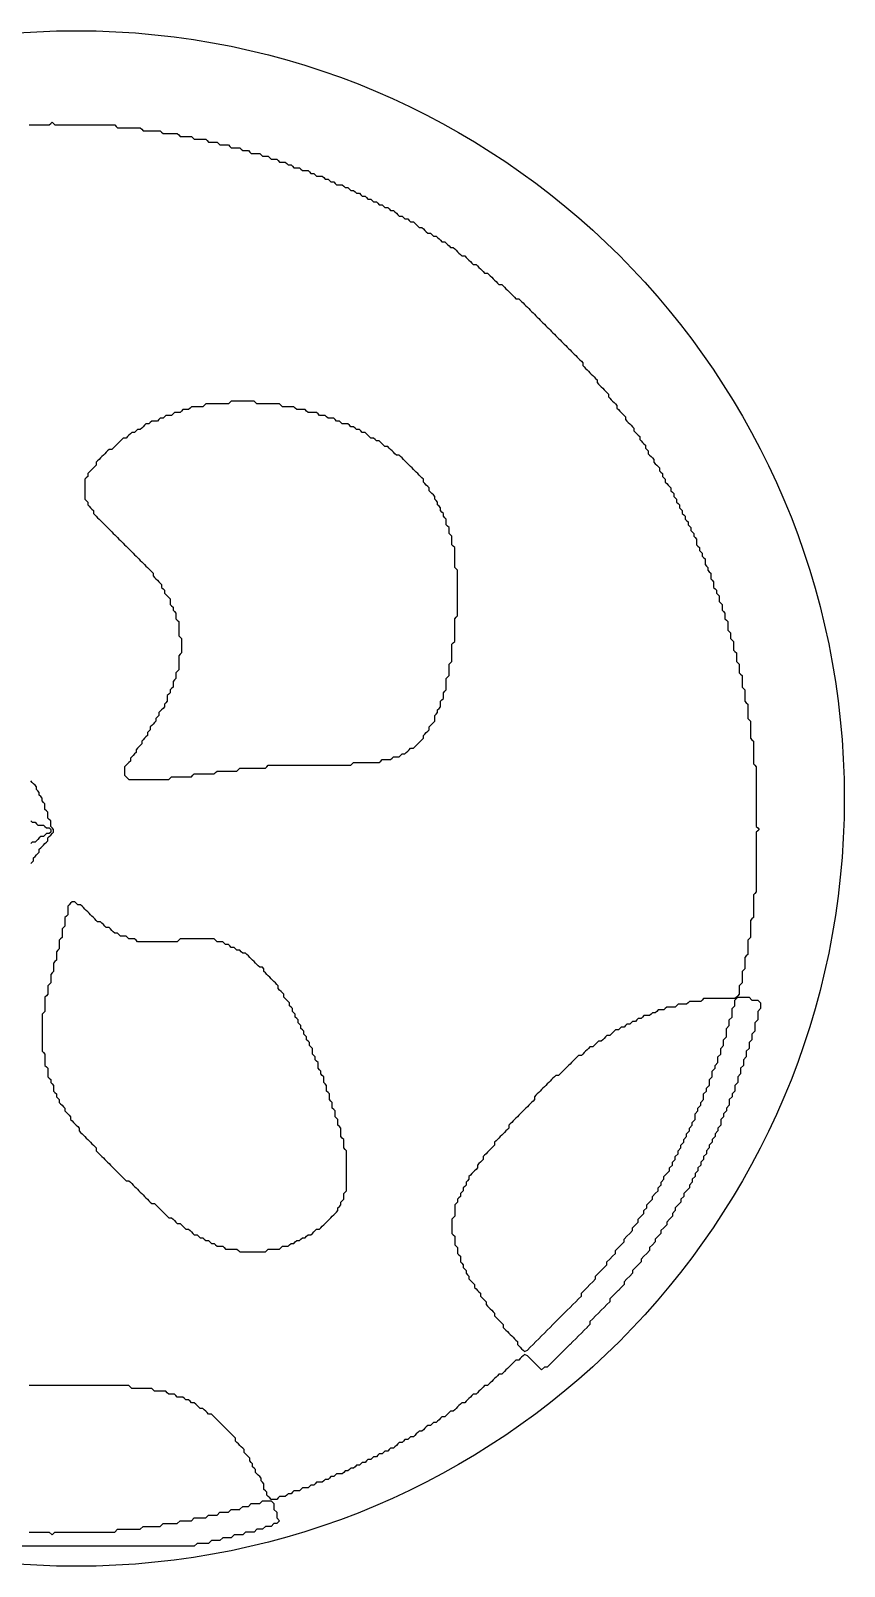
# Model space of a CAD drawing. Header units: metres. Extents: x -50 to 50, y -50 to 50.
# Drawn here: x -3 to 50, y -50 to 50 of the extents above; entities that cross this region are included whole.
import ezdxf

# ---------------------------------------------------------------- set-up
doc = ezdxf.new("R2010")
doc.units = ezdxf.units.M

msp = doc.modelspace()

# ---------------------------------------------------------------- linework, layer by layer
at = {"color": 5}
for points in [[(-3.07, 43.86), (-2.89, 43.86), (-2.7, 43.86), (-2.52, 43.86), (-2.33, 43.86), (-2.15, 43.86), (-1.96, 43.86), (-1.78, 43.86), (-1.68, 43.95), (-1.59, 44.04), (-1.5, 43.95), (-1.41, 43.86), (-1.22, 43.86), (-1.03, 43.86), (-0.85, 43.86), (-0.66, 43.86), (-0.48, 43.86), (-0.29, 43.86), (-0.11, 43.86), (0.08, 43.86), (0.26, 43.86), (0.45, 43.86), (0.63, 43.86), (0.82, 43.86), (1, 43.86), (1.19, 43.86), (1.37, 43.86), (1.56, 43.86), (1.75, 43.86), (1.93, 43.86), (2.12, 43.86), (2.3, 43.86), (2.49, 43.86), (2.58, 43.76), (2.67, 43.67), (2.86, 43.67), (3.04, 43.67), (3.23, 43.67), (3.41, 43.67), (3.6, 43.67), (3.78, 43.67), (3.97, 43.67), (4.15, 43.67), (4.25, 43.58), (4.34, 43.49), (4.52, 43.49), (4.71, 43.49), (4.9, 43.49), (5.08, 43.49), (5.27, 43.49), (5.45, 43.49), (5.54, 43.39), (5.64, 43.3), (5.82, 43.3), (6.01, 43.3), (6.19, 43.3), (6.38, 43.3), (6.56, 43.3), (6.66, 43.21), (6.75, 43.11), (6.93, 43.11), (7.12, 43.11), (7.3, 43.11), (7.49, 43.11), (7.58, 43.02), (7.67, 42.93), (7.86, 42.93), (8.05, 42.93), (8.23, 42.93), (8.42, 42.93), (8.51, 42.84), (8.6, 42.74), (8.79, 42.74), (8.97, 42.74), (9.16, 42.74), (9.25, 42.65), (9.34, 42.56), (9.53, 42.56), (9.71, 42.56), (9.9, 42.56), (9.99, 42.47), (10.08, 42.37), (10.27, 42.37), (10.45, 42.37), (10.64, 42.37), (10.73, 42.28), (10.83, 42.19), (11.01, 42.19), (11.2, 42.19), (11.29, 42.1), (11.38, 42), (11.57, 42), (11.75, 42), (11.94, 42), (12.03, 41.91), (12.12, 41.82), (12.31, 41.82), (12.49, 41.82), (12.59, 41.72), (12.68, 41.63), (12.86, 41.63), (13.05, 41.63), (13.14, 41.54), (13.23, 41.45), (13.42, 41.45), (13.6, 41.45), (13.7, 41.35), (13.79, 41.26), (13.98, 41.26), (14.07, 41.17), (14.16, 41.08), (14.35, 41.08), (14.53, 41.08), (14.62, 40.98), (14.72, 40.89), (14.9, 40.89), (15.09, 40.89), (15.18, 40.8), (15.27, 40.71), (15.46, 40.71), (15.55, 40.61), (15.64, 40.52), (15.83, 40.52), (16.01, 40.52), (16.11, 40.43), (16.2, 40.34), (16.38, 40.34), (16.48, 40.24), (16.57, 40.15), (16.75, 40.15), (16.85, 40.06), (16.94, 39.96), (17.13, 39.96), (17.31, 39.96), (17.4, 39.87), (17.5, 39.78), (17.68, 39.78), (17.77, 39.69), (17.87, 39.59), (18.05, 39.59), (18.14, 39.5), (18.24, 39.41), (18.42, 39.41), (18.52, 39.32), (18.61, 39.22), (18.79, 39.22), (18.89, 39.13), (18.98, 39.04), (19.16, 39.04), (19.26, 38.95), (19.35, 38.85), (19.53, 38.85), (19.63, 38.76), (19.72, 38.67), (19.9, 38.67), (20, 38.57), (20.09, 38.48), (20.28, 38.48), (20.37, 38.39), (20.46, 38.3), (20.65, 38.3), (20.74, 38.2), (20.83, 38.11), (20.92, 38.02), (21.02, 37.93), (21.2, 37.93), (21.29, 37.83), (21.39, 37.74), (21.57, 37.74), (21.67, 37.65), (21.76, 37.56), (21.94, 37.56), (22.04, 37.46), (22.13, 37.37), (22.22, 37.28), (22.31, 37.18), (22.5, 37.18), (22.59, 37.09), (22.68, 37), (22.78, 36.91), (22.87, 36.81), (23.06, 36.81), (23.15, 36.72), (23.24, 36.63), (23.43, 36.63), (23.52, 36.54), (23.61, 36.44), (23.7, 36.35), (23.8, 36.26), (23.98, 36.26), (24.07, 36.17), (24.17, 36.07), (24.26, 35.98), (24.35, 35.89), (24.54, 35.89), (24.63, 35.8), (24.72, 35.7), (24.82, 35.61), (24.91, 35.52), (25, 35.42), (25.09, 35.33), (25.28, 35.33), (25.37, 35.24), (25.46, 35.15), (25.56, 35.05), (25.65, 34.96), (25.74, 34.87), (25.83, 34.78), (26.02, 34.78), (26.11, 34.68), (26.21, 34.59), (26.3, 34.5), (26.39, 34.41), (26.48, 34.31), (26.58, 34.22), (26.76, 34.22), (26.85, 34.13), (26.95, 34.03), (27.04, 33.94), (27.13, 33.85), (27.22, 33.76), (27.32, 33.66), (27.41, 33.57), (27.5, 33.48), (27.69, 33.48), (27.78, 33.39), (27.87, 33.29), (27.97, 33.2), (28.06, 33.11), (28.15, 33.02), (28.24, 32.92), (28.34, 32.83), (28.43, 32.74), (28.52, 32.64), (28.61, 32.55), (28.8, 32.55), (28.89, 32.46), (28.98, 32.37), (29.08, 32.27), (29.17, 32.18), (29.26, 32.09), (29.36, 32), (29.45, 31.9), (29.54, 31.81), (29.63, 31.72), (29.73, 31.63), (29.82, 31.53), (29.91, 31.44), (30, 31.35), (30.1, 31.26), (30.19, 31.16), (30.28, 31.07), (30.37, 30.98), (30.47, 30.88), (30.56, 30.79), (30.65, 30.7), (30.75, 30.61), (30.84, 30.51), (30.93, 30.42), (31.02, 30.33), (31.12, 30.24), (31.21, 30.14), (31.3, 30.05), (31.39, 29.96), (31.49, 29.87), (31.58, 29.77), (31.67, 29.68), (31.76, 29.59), (31.86, 29.49), (31.95, 29.4), (32.04, 29.31), (32.14, 29.22), (32.23, 29.12), (32.32, 29.03), (32.41, 28.94), (32.51, 28.85), (32.6, 28.75), (32.69, 28.66), (32.78, 28.57), (32.88, 28.48), (32.97, 28.38), (32.97, 28.2), (33.06, 28.11), (33.15, 28.01), (33.25, 27.92), (33.34, 27.83), (33.43, 27.73), (33.52, 27.64), (33.62, 27.55), (33.71, 27.46), (33.8, 27.36), (33.9, 27.27), (33.9, 27.09), (33.99, 26.99), (34.08, 26.9), (34.17, 26.81), (34.27, 26.72), (34.36, 26.62), (34.45, 26.53), (34.54, 26.44), (34.64, 26.34), (34.64, 26.16), (34.73, 26.07), (34.82, 25.97), (34.91, 25.88), (35.01, 25.79), (35.1, 25.7), (35.19, 25.6), (35.19, 25.42), (35.29, 25.33), (35.38, 25.23), (35.47, 25.14), (35.56, 25.05), (35.66, 24.95), (35.75, 24.86), (35.75, 24.68), (35.84, 24.58), (35.93, 24.49), (36.03, 24.4), (36.12, 24.31), (36.21, 24.21), (36.3, 24.12), (36.3, 23.94), (36.4, 23.84), (36.49, 23.75), (36.58, 23.66), (36.68, 23.57), (36.68, 23.38), (36.77, 23.29), (36.86, 23.19), (36.95, 23.1), (37.05, 23.01), (37.05, 22.82), (37.14, 22.73), (37.23, 22.64), (37.23, 22.45), (37.32, 22.36), (37.42, 22.27), (37.51, 22.18), (37.6, 22.08), (37.6, 21.9), (37.69, 21.8), (37.79, 21.71), (37.88, 21.62), (37.97, 21.53), (37.97, 21.34), (38.06, 21.25), (38.16, 21.16), (38.16, 20.97), (38.25, 20.88), (38.34, 20.79), (38.34, 20.6), (38.44, 20.51), (38.53, 20.41), (38.62, 20.32), (38.71, 20.23), (38.71, 20.04), (38.81, 19.95), (38.9, 19.86), (38.9, 19.67), (38.99, 19.58), (39.08, 19.49), (39.08, 19.3), (39.18, 19.21), (39.27, 19.12), (39.27, 18.93), (39.36, 18.84), (39.45, 18.75), (39.45, 18.56), (39.55, 18.47), (39.64, 18.38), (39.64, 18.19), (39.73, 18.1), (39.83, 18.01), (39.83, 17.82), (39.92, 17.73), (40.01, 17.64), (40.01, 17.45), (40.1, 17.36), (40.2, 17.26), (40.2, 17.08), (40.29, 16.99), (40.38, 16.89), (40.38, 16.71), (40.38, 16.52), (40.47, 16.43), (40.57, 16.34), (40.57, 16.15), (40.66, 16.06), (40.75, 15.97), (40.75, 15.78), (40.84, 15.69), (40.94, 15.6), (40.94, 15.41), (40.94, 15.23), (41.03, 15.13), (41.12, 15.04), (41.12, 14.86), (41.21, 14.76), (41.31, 14.67), (41.31, 14.49), (41.31, 14.3), (41.4, 14.21), (41.49, 14.11), (41.49, 13.93), (41.49, 13.74), (41.59, 13.65), (41.68, 13.56), (41.68, 13.37), (41.77, 13.28), (41.86, 13.19), (41.86, 13), (41.86, 12.82), (41.96, 12.72), (42.05, 12.63), (42.05, 12.45), (42.05, 12.26), (42.14, 12.17), (42.23, 12.08), (42.23, 11.89), (42.23, 11.71), (42.33, 11.61), (42.42, 11.52), (42.42, 11.33), (42.42, 11.15), (42.42, 10.96), (42.51, 10.87), (42.6, 10.78), (42.6, 10.59), (42.6, 10.41), (42.7, 10.32), (42.79, 10.22), (42.79, 10.04), (42.79, 9.85), (42.79, 9.67), (42.88, 9.57), (42.98, 9.48), (42.98, 9.3), (42.98, 9.11), (42.98, 8.93), (43.07, 8.83), (43.16, 8.74), (43.16, 8.56), (43.16, 8.37), (43.16, 8.18), (43.25, 8.09), (43.35, 8), (43.35, 7.81), (43.35, 7.63), (43.35, 7.44), (43.35, 7.26), (43.44, 7.17), (43.53, 7.07), (43.53, 6.89), (43.53, 6.7), (43.53, 6.52), (43.53, 6.33), (43.62, 6.24), (43.72, 6.15), (43.72, 5.96), (43.72, 5.78), (43.72, 5.59), (43.72, 5.41), (43.72, 5.22), (43.81, 5.13), (43.9, 5.03), (43.9, 4.85), (43.9, 4.66), (43.9, 4.48), (43.9, 4.29), (43.9, 4.11), (43.9, 3.92), (43.99, 3.83), (44.09, 3.74), (44.09, 3.55), (44.09, 3.37), (44.09, 3.18), (44.09, 3), (44.09, 2.81), (44.09, 2.63), (44.09, 2.44), (44.09, 2.26), (44.18, 2.16), (44.27, 2.07), (44.27, 1.88), (44.27, 1.7), (44.27, 1.51), (44.27, 1.33), (44.27, 1.14), (44.27, 0.96), (44.27, 0.77), (44.27, 0.59), (44.27, 0.4), (44.27, 0.22), (44.27, 0.03), (44.27, -0.15), (44.27, -0.34), (44.27, -0.52), (44.27, -0.71), (44.27, -0.9), (44.27, -1.08), (44.27, -1.27), (44.27, -1.45), (44.27, -1.64), (44.27, -1.82), (44.37, -1.91), (44.46, -2.01), (44.37, -2.1), (44.27, -2.19), (44.27, -2.38), (44.27, -2.56), (44.27, -2.75), (44.27, -2.93), (44.27, -3.12), (44.27, -3.3), (44.27, -3.49), (44.27, -3.67), (44.27, -3.86), (44.27, -4.05), (44.27, -4.23), (44.27, -4.42), (44.27, -4.6), (44.27, -4.79), (44.27, -4.97), (44.27, -5.16), (44.27, -5.34), (44.27, -5.53), (44.27, -5.71), (44.27, -5.9), (44.27, -6.08), (44.18, -6.18), (44.09, -6.27), (44.09, -6.45), (44.09, -6.64), (44.09, -6.82), (44.09, -7.01), (44.09, -7.2), (44.09, -7.38), (44.09, -7.57), (44.09, -7.75), (43.99, -7.84), (43.9, -7.94), (43.9, -8.12), (43.9, -8.31), (43.9, -8.49), (43.9, -8.68), (43.9, -8.86), (43.9, -9.05), (43.81, -9.14), (43.72, -9.23), (43.72, -9.42), (43.72, -9.6), (43.72, -9.79), (43.72, -9.98), (43.72, -10.16), (43.62, -10.25), (43.53, -10.35), (43.53, -10.53), (43.53, -10.72), (43.53, -10.9), (43.53, -11.09), (43.44, -11.18), (43.35, -11.27), (43.35, -11.46), (43.35, -11.64), (43.35, -11.83), (43.35, -12.01), (43.25, -12.11), (43.16, -12.2), (43.16, -12.38), (43.16, -12.57), (43.16, -12.75), (43.07, -12.85), (42.98, -12.94), (42.88, -13.03), (42.7, -13.03), (42.51, -13.03), (42.33, -13.03), (42.14, -13.03), (41.96, -13.03), (41.77, -13.03), (41.59, -13.03), (41.4, -13.03), (41.21, -13.03), (41.03, -13.03), (40.84, -13.03), (40.75, -13.13), (40.66, -13.22), (40.47, -13.22), (40.29, -13.22), (40.1, -13.22), (39.92, -13.22), (39.83, -13.31), (39.73, -13.4), (39.55, -13.4), (39.36, -13.4), (39.18, -13.4), (39.08, -13.5), (38.99, -13.59), (38.81, -13.59), (38.62, -13.59), (38.44, -13.59), (38.34, -13.68), (38.25, -13.77), (38.06, -13.77), (37.88, -13.77), (37.79, -13.87), (37.69, -13.96), (37.51, -13.96), (37.42, -14.05), (37.32, -14.14), (37.14, -14.14), (36.95, -14.14), (36.86, -14.24), (36.77, -14.33), (36.58, -14.33), (36.49, -14.42), (36.4, -14.52), (36.21, -14.52), (36.12, -14.61), (36.03, -14.7), (35.84, -14.7), (35.75, -14.79), (35.66, -14.89), (35.47, -14.89), (35.38, -14.98), (35.29, -15.07), (35.1, -15.07), (35.01, -15.16), (34.91, -15.26), (34.82, -15.35), (34.73, -15.44), (34.54, -15.44), (34.45, -15.53), (34.36, -15.63), (34.27, -15.72), (34.17, -15.81), (33.99, -15.81), (33.9, -15.9), (33.8, -16), (33.71, -16.09), (33.62, -16.18), (33.43, -16.18), (33.34, -16.28), (33.25, -16.37), (33.15, -16.46), (33.06, -16.55), (32.97, -16.65), (32.88, -16.74), (32.69, -16.74), (32.6, -16.83), (32.51, -16.92), (32.41, -17.02), (32.32, -17.11), (32.23, -17.2), (32.14, -17.29), (32.04, -17.39), (31.95, -17.48), (31.86, -17.57), (31.76, -17.67), (31.67, -17.76), (31.58, -17.85), (31.49, -17.94), (31.39, -18.04), (31.21, -18.04), (31.12, -18.13), (31.02, -18.22), (30.93, -18.31), (30.84, -18.41), (30.75, -18.5), (30.65, -18.59), (30.56, -18.68), (30.47, -18.78), (30.37, -18.87), (30.28, -18.96), (30.19, -19.05), (30.1, -19.15), (30, -19.24), (29.91, -19.33), (29.82, -19.43), (29.82, -19.61), (29.73, -19.7), (29.63, -19.8), (29.54, -19.89), (29.45, -19.98), (29.36, -20.07), (29.26, -20.17), (29.17, -20.26), (29.08, -20.35), (28.98, -20.44), (28.89, -20.54), (28.8, -20.63), (28.71, -20.72), (28.61, -20.82), (28.52, -20.91), (28.43, -21), (28.34, -21.09), (28.24, -21.19), (28.15, -21.28), (28.15, -21.46), (28.06, -21.56), (27.97, -21.65), (27.87, -21.74), (27.78, -21.83), (27.69, -21.93), (27.6, -22.02), (27.5, -22.11), (27.41, -22.21), (27.32, -22.3), (27.22, -22.39), (27.22, -22.58), (27.13, -22.67), (27.04, -22.76), (26.95, -22.85), (26.85, -22.95), (26.76, -23.04), (26.67, -23.13), (26.58, -23.22), (26.48, -23.32), (26.48, -23.5), (26.39, -23.59), (26.3, -23.69), (26.21, -23.78), (26.11, -23.87), (26.11, -24.06), (26.02, -24.15), (25.93, -24.24), (25.83, -24.34), (25.74, -24.43), (25.65, -24.52), (25.56, -24.61), (25.56, -24.8), (25.46, -24.89), (25.37, -24.98), (25.37, -25.17), (25.28, -25.26), (25.19, -25.36), (25.19, -25.54), (25.09, -25.63), (25, -25.73), (25, -25.91), (24.91, -26), (24.82, -26.1), (24.82, -26.28), (24.72, -26.37), (24.63, -26.47), (24.63, -26.65), (24.63, -26.84), (24.63, -27.02), (24.63, -27.21), (24.54, -27.3), (24.44, -27.39), (24.44, -27.58), (24.44, -27.76), (24.44, -27.95), (24.44, -28.13), (24.44, -28.32), (24.54, -28.41), (24.63, -28.51), (24.63, -28.69), (24.63, -28.88), (24.63, -29.06), (24.72, -29.15), (24.82, -29.25), (24.82, -29.43), (24.82, -29.62), (24.91, -29.71), (25, -29.8), (25, -29.99), (25, -30.17), (25.09, -30.27), (25.19, -30.36), (25.19, -30.54), (25.28, -30.64), (25.37, -30.73), (25.37, -30.91), (25.46, -31.01), (25.56, -31.1), (25.56, -31.29), (25.65, -31.38), (25.74, -31.47), (25.83, -31.56), (25.93, -31.66), (25.93, -31.84), (26.02, -31.93), (26.11, -32.03), (26.21, -32.12), (26.3, -32.21), (26.3, -32.4), (26.39, -32.49), (26.48, -32.58), (26.58, -32.67), (26.67, -32.77), (26.67, -32.95), (26.76, -33.05), (26.85, -33.14), (26.95, -33.23), (27.04, -33.32), (27.13, -33.42), (27.22, -33.51), (27.22, -33.69), (27.32, -33.79), (27.41, -33.88), (27.5, -33.97), (27.6, -34.06), (27.69, -34.16), (27.78, -34.25), (27.78, -34.44), (27.87, -34.53), (27.97, -34.62), (28.06, -34.71), (28.15, -34.81), (28.24, -34.9), (28.34, -34.99), (28.43, -35.08), (28.52, -35.18), (28.61, -35.27), (28.71, -35.36), (28.71, -35.55), (28.8, -35.64), (28.89, -35.73), (28.98, -35.83), (29.08, -35.92), (29.17, -36.01), (29.36, -35.92), (29.36, -35.92), (29.54, -35.73), (29.54, -35.73), (29.73, -35.55), (29.73, -35.55), (29.91, -35.36), (29.91, -35.36), (30.1, -35.18), (30.1, -35.18), (30.28, -34.99), (30.28, -34.99), (30.47, -34.81), (30.47, -34.81), (30.65, -34.62), (30.65, -34.62), (30.84, -34.44), (30.84, -34.44), (31.02, -34.25), (31.02, -34.25), (31.21, -34.06), (31.21, -34.06), (31.39, -33.88), (31.39, -33.88), (31.58, -33.69), (31.58, -33.69), (31.76, -33.51), (31.76, -33.51), (31.95, -33.32), (31.95, -33.32), (32.14, -33.14), (32.14, -33.14), (32.32, -32.95), (32.32, -32.95), (32.51, -32.77), (32.51, -32.77), (32.69, -32.58), (32.69, -32.58), (32.88, -32.4), (32.88, -32.4), (32.88, -32.21), (33.06, -32.03), (33.06, -32.03), (33.25, -31.84), (33.25, -31.84), (33.43, -31.66), (33.43, -31.66), (33.62, -31.47), (33.62, -31.47), (33.8, -31.29), (33.8, -31.29), (33.8, -31.1), (33.99, -30.91), (33.99, -30.91), (34.17, -30.73), (34.17, -30.73), (34.36, -30.54), (34.36, -30.54), (34.54, -30.36), (34.54, -30.36), (34.54, -30.17), (34.73, -29.99), (34.73, -29.99), (34.91, -29.8), (34.91, -29.8), (35.1, -29.62), (35.1, -29.62), (35.1, -29.43), (35.29, -29.25), (35.29, -29.25), (35.47, -29.06), (35.47, -29.06), (35.66, -28.88), (35.66, -28.88), (35.66, -28.69), (35.84, -28.51), (35.84, -28.51), (36.03, -28.32), (36.03, -28.32), (36.21, -28.14), (36.21, -28.13), (36.21, -27.95), (36.4, -27.76), (36.4, -27.76), (36.58, -27.58), (36.58, -27.58), (36.58, -27.39), (36.77, -27.21), (36.77, -27.21), (36.95, -27.02), (36.95, -27.02), (36.95, -26.84), (37.14, -26.65), (37.14, -26.65), (37.14, -26.47), (37.32, -26.28), (37.32, -26.28), (37.51, -26.1), (37.51, -26.1), (37.51, -25.91), (37.69, -25.73), (37.69, -25.73), (37.88, -25.54), (37.88, -25.54), (37.88, -25.36), (38.06, -25.17), (38.07, -25.17), (38.07, -24.98), (38.25, -24.8), (38.25, -24.8), (38.25, -24.61), (38.44, -24.43), (38.44, -24.43), (38.62, -24.24), (38.62, -24.24), (38.62, -24.06), (38.81, -23.87), (38.81, -23.87), (38.81, -23.69), (38.99, -23.5), (38.99, -23.5), (38.99, -23.32), (39.18, -23.13), (39.18, -23.13), (39.18, -22.95), (39.36, -22.76), (39.36, -22.76), (39.36, -22.58), (39.55, -22.39), (39.55, -22.39), (39.55, -22.21), (39.73, -22.02), (39.73, -22.02), (39.73, -21.83), (39.92, -21.65), (39.92, -21.65), (39.92, -21.46), (40.1, -21.28), (40.1, -21.28), (40.1, -21.09), (40.29, -20.91), (40.29, -20.91), (40.29, -20.72), (40.29, -20.54), (40.47, -20.35), (40.47, -20.35), (40.47, -20.17), (40.66, -19.98), (40.66, -19.98), (40.66, -19.8), (40.84, -19.61), (40.84, -19.61), (40.84, -19.43), (40.84, -19.24), (41.03, -19.06), (41.03, -19.05), (41.03, -18.87), (41.21, -18.68), (41.22, -18.68), (41.22, -18.5), (41.22, -18.31), (41.4, -18.13), (41.4, -18.13), (41.4, -17.94), (41.4, -17.76), (41.59, -17.57), (41.59, -17.57), (41.59, -17.39), (41.77, -17.2), (41.77, -17.2), (41.77, -17.02), (41.77, -16.83), (41.96, -16.65), (41.96, -16.65), (41.96, -16.46), (41.96, -16.28), (42.14, -16.09), (42.14, -16.09), (42.14, -15.9), (42.14, -15.72), (42.33, -15.53), (42.33, -15.53), (42.33, -15.35), (42.33, -15.16), (42.33, -14.98), (42.51, -14.79), (42.51, -14.79), (42.51, -14.61), (42.51, -14.42), (42.7, -14.24), (42.7, -14.24), (42.7, -14.05), (42.7, -13.87), (42.7, -13.68), (42.88, -13.5), (42.88, -13.5), (42.88, -13.31), (42.88, -13.13), (43.07, -12.94), (43.25, -12.94), (43.44, -12.94), (43.62, -12.94), (43.81, -12.94), (43.99, -13.13), (43.99, -13.13), (44.18, -13.13), (44.37, -13.13), (44.55, -13.31), (44.55, -13.5), (44.55, -13.68), (44.37, -13.87), (44.36, -13.87), (44.36, -14.05), (44.36, -14.24), (44.36, -14.42), (44.18, -14.61), (44.18, -14.61), (44.18, -14.79), (44.18, -14.98), (44.18, -15.16), (43.99, -15.35), (43.99, -15.35), (43.99, -15.53), (43.99, -15.72), (43.81, -15.9), (43.81, -15.9), (43.81, -16.09), (43.81, -16.28), (43.62, -16.46), (43.62, -16.46), (43.62, -16.65), (43.62, -16.83), (43.44, -17.02), (43.44, -17.02), (43.44, -17.2), (43.44, -17.39), (43.25, -17.57), (43.25, -17.57), (43.25, -17.76), (43.25, -17.94), (43.07, -18.13), (43.07, -18.13), (43.07, -18.31), (43.07, -18.5), (42.88, -18.68), (42.88, -18.68), (42.88, -18.87), (42.88, -19.05), (42.7, -19.24), (42.7, -19.24), (42.7, -19.43), (42.51, -19.61), (42.51, -19.61), (42.51, -19.8), (42.51, -19.98), (42.33, -20.17), (42.33, -20.17), (42.33, -20.35), (42.14, -20.54), (42.14, -20.54), (42.14, -20.72), (41.96, -20.91), (41.96, -20.91), (41.96, -21.09), (41.96, -21.28), (41.77, -21.46), (41.77, -21.46), (41.77, -21.65), (41.59, -21.83), (41.59, -21.83), (41.59, -22.02), (41.4, -22.2), (41.4, -22.21), (41.4, -22.39), (41.21, -22.58), (41.21, -22.58), (41.21, -22.76), (41.03, -22.95), (41.03, -22.95), (41.03, -23.13), (40.84, -23.32), (40.84, -23.32), (40.84, -23.5), (40.66, -23.69), (40.66, -23.69), (40.66, -23.87), (40.47, -24.06), (40.47, -24.06), (40.47, -24.24), (40.29, -24.43), (40.29, -24.43), (40.29, -24.61), (40.1, -24.8), (40.1, -24.8), (40.1, -24.98), (39.92, -25.17), (39.92, -25.17), (39.92, -25.36), (39.73, -25.54), (39.73, -25.54), (39.55, -25.73), (39.55, -25.73), (39.55, -25.91), (39.36, -26.1), (39.36, -26.1), (39.36, -26.28), (39.18, -26.47), (39.18, -26.47), (38.99, -26.65), (38.99, -26.65), (38.99, -26.84), (38.81, -27.02), (38.81, -27.02), (38.81, -27.21), (38.62, -27.39), (38.62, -27.39), (38.44, -27.58), (38.44, -27.58), (38.44, -27.76), (38.25, -27.95), (38.25, -27.95), (38.06, -28.13), (38.06, -28.13), (38.06, -28.32), (37.88, -28.51), (37.88, -28.51), (37.69, -28.69), (37.69, -28.69), (37.69, -28.88), (37.51, -29.06), (37.51, -29.06), (37.32, -29.25), (37.32, -29.25), (37.32, -29.43), (37.14, -29.62), (37.14, -29.62), (36.95, -29.8), (36.95, -29.8), (36.77, -29.99), (36.77, -29.99), (36.77, -30.17), (36.58, -30.36), (36.58, -30.36), (36.4, -30.54), (36.4, -30.54), (36.21, -30.73), (36.21, -30.73), (36.21, -30.91), (36.03, -31.1), (36.03, -31.1), (35.84, -31.28), (35.84, -31.29), (35.66, -31.47), (35.66, -31.47), (35.66, -31.66), (35.47, -31.84), (35.47, -31.84), (35.29, -32.03), (35.28, -32.03), (35.1, -32.21), (35.1, -32.21), (34.91, -32.4), (34.91, -32.4), (34.73, -32.58), (34.73, -32.58), (34.73, -32.77), (34.54, -32.95), (34.54, -32.95), (34.36, -33.14), (34.36, -33.14), (34.17, -33.32), (34.17, -33.32), (33.99, -33.51), (33.99, -33.51), (33.8, -33.69), (33.8, -33.69), (33.62, -33.88), (33.62, -33.88), (33.43, -34.06), (33.43, -34.06), (33.43, -34.25), (33.25, -34.43), (33.25, -34.44), (33.06, -34.62), (33.06, -34.62), (32.88, -34.81), (32.88, -34.81), (32.69, -34.99), (32.69, -34.99), (32.51, -35.18), (32.51, -35.18), (32.32, -35.36), (32.32, -35.36), (32.14, -35.55), (32.13, -35.55), (31.95, -35.73), (31.95, -35.73), (31.76, -35.92), (31.76, -35.92), (31.58, -36.1), (31.58, -36.1), (31.39, -36.29), (31.39, -36.29), (31.21, -36.47), (31.21, -36.47), (31.02, -36.66), (31.02, -36.66), (30.84, -36.84), (30.84, -36.84), (30.65, -37.03), (30.47, -37.03), (30.47, -37.03), (30.28, -37.21), (30.1, -37.03), (30.1, -37.03), (29.91, -36.84), (29.91, -36.84), (29.73, -36.66), (29.73, -36.66), (29.54, -36.47), (29.54, -36.47), (29.36, -36.29), (29.36, -36.29), (29.17, -36.2), (29.08, -36.29), (28.98, -36.38), (28.89, -36.47), (28.8, -36.57), (28.61, -36.57), (28.52, -36.66), (28.43, -36.75), (28.34, -36.84), (28.24, -36.94), (28.15, -37.03), (28.06, -37.12), (27.97, -37.21), (27.87, -37.31), (27.78, -37.4), (27.69, -37.49), (27.5, -37.49), (27.41, -37.59), (27.32, -37.68), (27.22, -37.77), (27.13, -37.86), (27.04, -37.96), (26.95, -38.05), (26.85, -38.14), (26.76, -38.23), (26.58, -38.23), (26.48, -38.33), (26.39, -38.42), (26.3, -38.51), (26.21, -38.6), (26.11, -38.7), (26.02, -38.79), (25.83, -38.79), (25.74, -38.88), (25.65, -38.98), (25.56, -39.07), (25.46, -39.16), (25.37, -39.25), (25.28, -39.35), (25.09, -39.35), (25, -39.44), (24.91, -39.53), (24.82, -39.62), (24.72, -39.72), (24.63, -39.81), (24.54, -39.9), (24.35, -39.9), (24.26, -39.99), (24.17, -40.09), (24.07, -40.18), (23.98, -40.27), (23.8, -40.27), (23.7, -40.36), (23.61, -40.46), (23.52, -40.55), (23.43, -40.64), (23.24, -40.64), (23.15, -40.74), (23.06, -40.83), (22.87, -40.83), (22.78, -40.92), (22.68, -41.01), (22.59, -41.11), (22.5, -41.2), (22.31, -41.2), (22.22, -41.29), (22.13, -41.38), (22.04, -41.48), (21.94, -41.57), (21.76, -41.57), (21.67, -41.66), (21.57, -41.75), (21.39, -41.75), (21.29, -41.85), (21.2, -41.94), (21.02, -41.94), (20.92, -42.03), (20.83, -42.13), (20.74, -42.22), (20.65, -42.31), (20.46, -42.31), (20.37, -42.4), (20.28, -42.5), (20.09, -42.5), (20, -42.59), (19.9, -42.68), (19.72, -42.68), (19.63, -42.77), (19.53, -42.87), (19.35, -42.87), (19.26, -42.96), (19.16, -43.05), (18.98, -43.05), (18.89, -43.14), (18.79, -43.24), (18.61, -43.24), (18.52, -43.33), (18.42, -43.42), (18.24, -43.42), (18.14, -43.52), (18.05, -43.61), (17.87, -43.61), (17.77, -43.7), (17.68, -43.79), (17.5, -43.79), (17.4, -43.89), (17.31, -43.98), (17.13, -43.98), (16.94, -43.98), (16.85, -44.07), (16.75, -44.16), (16.57, -44.16), (16.48, -44.26), (16.38, -44.35), (16.2, -44.35), (16.11, -44.44), (16.01, -44.53), (15.83, -44.53), (15.64, -44.53), (15.55, -44.63), (15.46, -44.72), (15.27, -44.72), (15.18, -44.81), (15.09, -44.9), (14.9, -44.9), (14.72, -44.9), (14.62, -45), (14.53, -45.09), (14.35, -45.09), (14.16, -45.09), (14.07, -45.18), (13.98, -45.28), (13.79, -45.28), (13.7, -45.37), (13.6, -45.46), (13.42, -45.46), (13.23, -45.46), (13.14, -45.55), (13.05, -45.65), (12.86, -45.65), (12.68, -45.65), (12.59, -45.55), (12.49, -45.46), (12.4, -45.37), (12.4, -45.18), (12.31, -45.09), (12.21, -45), (12.21, -44.81), (12.21, -44.63), (12.12, -44.53), (12.03, -44.44), (12.03, -44.26), (11.94, -44.16), (11.84, -44.07), (11.75, -43.98), (11.66, -43.89), (11.66, -43.7), (11.57, -43.61), (11.47, -43.52), (11.47, -43.33), (11.38, -43.24), (11.29, -43.14), (11.29, -42.96), (11.2, -42.87), (11.1, -42.77), (11.01, -42.68), (10.92, -42.59), (10.92, -42.4), (10.83, -42.31), (10.73, -42.22), (10.64, -42.13), (10.55, -42.03), (10.45, -41.94), (10.36, -41.85), (10.36, -41.66), (10.27, -41.57), (10.18, -41.48), (10.08, -41.38), (9.99, -41.29), (9.9, -41.2), (9.81, -41.11), (9.71, -41.01), (9.62, -40.92), (9.53, -40.83), (9.44, -40.74), (9.34, -40.64), (9.25, -40.55), (9.16, -40.46), (9.06, -40.36), (8.97, -40.27), (8.88, -40.18), (8.79, -40.09), (8.6, -40.09), (8.51, -39.99), (8.42, -39.9), (8.32, -39.81), (8.23, -39.72), (8.05, -39.72), (7.95, -39.62), (7.86, -39.53), (7.77, -39.44), (7.67, -39.35), (7.49, -39.35), (7.4, -39.25), (7.3, -39.16), (7.12, -39.16), (7.03, -39.07), (6.93, -38.98), (6.75, -38.98), (6.56, -38.98), (6.47, -38.88), (6.38, -38.79), (6.19, -38.79), (6.01, -38.79), (5.91, -38.7), (5.82, -38.6), (5.64, -38.6), (5.45, -38.6), (5.27, -38.6), (5.08, -38.6), (4.99, -38.51), (4.9, -38.42), (4.71, -38.42), (4.52, -38.42), (4.34, -38.42), (4.15, -38.42), (3.97, -38.42), (3.78, -38.42), (3.6, -38.42), (3.51, -38.33), (3.41, -38.23), (3.23, -38.23), (3.04, -38.23), (2.86, -38.23), (2.67, -38.23), (2.49, -38.23), (2.3, -38.23), (2.12, -38.23), (1.93, -38.23), (1.75, -38.23), (1.56, -38.23), (1.37, -38.23), (1.19, -38.23), (1, -38.23), (0.82, -38.23), (0.63, -38.23), (0.45, -38.23), (0.26, -38.23), (0.08, -38.23), (-0.11, -38.23), (-0.29, -38.23), (-0.48, -38.23), (-0.66, -38.23), (-0.85, -38.23), (-1.03, -38.23), (-1.22, -38.23), (-1.41, -38.23), (-1.59, -38.23), (-1.78, -38.23), (-1.96, -38.23), (-2.15, -38.23), (-2.33, -38.23), (-2.52, -38.23), (-2.7, -38.23), (-2.89, -38.23), (-3.07, -38.23)], [(-2.98, -4.23), (-2.89, -4.14), (-2.79, -4.05), (-2.79, -3.86), (-2.7, -3.77), (-2.61, -3.67), (-2.52, -3.58), (-2.42, -3.49), (-2.42, -3.3), (-2.33, -3.21), (-2.24, -3.12), (-2.15, -3.03), (-2.05, -2.93), (-1.96, -2.84), (-1.87, -2.75), (-1.87, -2.56), (-1.78, -2.47), (-1.68, -2.38), (-1.59, -2.28), (-1.5, -2.19), (-1.5, -2.01), (-1.59, -1.91), (-1.68, -1.82), (-1.68, -1.64), (-1.68, -1.45), (-1.78, -1.36), (-1.87, -1.27), (-1.87, -1.08), (-1.87, -0.9), (-1.96, -0.8), (-2.05, -0.71), (-2.05, -0.52), (-2.05, -0.34), (-2.15, -0.25), (-2.24, -0.15), (-2.24, 0.03), (-2.33, 0.12), (-2.42, 0.22), (-2.42, 0.4), (-2.52, 0.49), (-2.61, 0.59), (-2.61, 0.77), (-2.7, 0.87), (-2.79, 0.96), (-2.89, 1.05), (-2.98, 1.14)], [(-2.98, -1.45), (-2.89, -1.54), (-2.7, -1.54), (-2.61, -1.64), (-2.52, -1.73), (-2.33, -1.73), (-2.15, -1.73), (-2.05, -1.82), (-1.96, -1.91), (-1.78, -1.91), (-1.68, -2.01), (-1.68, -2.19), (-1.78, -2.28), (-1.96, -2.28), (-2.05, -2.38), (-2.15, -2.47), (-2.33, -2.47), (-2.42, -2.56), (-2.52, -2.66), (-2.61, -2.75), (-2.7, -2.84), (-2.89, -2.84), (-2.98, -2.93)], [(-3.07, -47.78), (-2.89, -47.78), (-2.7, -47.78), (-2.52, -47.78), (-2.33, -47.78), (-2.15, -47.78), (-1.96, -47.78), (-1.78, -47.78), (-1.59, -47.96), (-1.59, -47.96), (-1.59, -47.96), (-1.41, -47.78), (-1.22, -47.78), (-1.03, -47.78), (-0.85, -47.78), (-0.66, -47.78), (-0.48, -47.78), (-0.29, -47.78), (-0.11, -47.78), (0.08, -47.78), (0.26, -47.78), (0.45, -47.78), (0.63, -47.78), (0.82, -47.78), (1, -47.78), (1.19, -47.78), (1.37, -47.78), (1.56, -47.78), (1.75, -47.78), (1.93, -47.78), (2.12, -47.78), (2.3, -47.78), (2.49, -47.78), (2.49, -47.78), (2.67, -47.59), (2.86, -47.59), (3.04, -47.59), (3.23, -47.59), (3.41, -47.59), (3.6, -47.59), (3.78, -47.59), (3.97, -47.59), (4.15, -47.59), (4.15, -47.59), (4.34, -47.41), (4.52, -47.41), (4.71, -47.41), (4.9, -47.41), (5.08, -47.41), (5.27, -47.41), (5.45, -47.41), (5.45, -47.41), (5.64, -47.22), (5.82, -47.22), (6.01, -47.22), (6.19, -47.22), (6.38, -47.22), (6.56, -47.22), (6.56, -47.22), (6.75, -47.04), (6.93, -47.04), (7.12, -47.04), (7.3, -47.04), (7.49, -47.04), (7.49, -47.04), (7.67, -46.85), (7.86, -46.85), (8.05, -46.85), (8.23, -46.85), (8.42, -46.85), (8.42, -46.85), (8.6, -46.67), (8.79, -46.67), (8.97, -46.67), (9.16, -46.67), (9.16, -46.67), (9.34, -46.48), (9.53, -46.48), (9.71, -46.48), (9.9, -46.48), (9.9, -46.48), (10.08, -46.3), (10.27, -46.3), (10.45, -46.3), (10.64, -46.3), (10.64, -46.29), (10.83, -46.11), (11.01, -46.11), (11.2, -46.11), (11.2, -46.11), (11.38, -45.92), (11.57, -45.92), (11.75, -45.92), (11.94, -45.92), (11.94, -45.92), (12.12, -45.74), (12.31, -45.74), (12.49, -45.74), (12.68, -45.74), (12.86, -45.92), (12.86, -46.11), (12.86, -46.29), (12.86, -46.3), (13.05, -46.48), (13.05, -46.67), (13.05, -46.85), (13.05, -46.85), (13.23, -47.04), (13.05, -47.22), (12.86, -47.22), (12.86, -47.22), (12.68, -47.41), (12.49, -47.41), (12.31, -47.41), (12.31, -47.41), (12.12, -47.59), (11.94, -47.59), (11.75, -47.59), (11.75, -47.59), (11.57, -47.78), (11.38, -47.78), (11.2, -47.78), (11.01, -47.78), (11.01, -47.78), (10.83, -47.96), (10.64, -47.96), (10.45, -47.96), (10.27, -47.96), (10.27, -47.96), (10.08, -48.15), (9.9, -48.15), (9.71, -48.15), (9.53, -48.15), (9.53, -48.15), (9.34, -48.33), (9.16, -48.33), (8.97, -48.33), (8.79, -48.33), (8.79, -48.33), (8.6, -48.52), (8.42, -48.52), (8.23, -48.52), (8.05, -48.52), (7.86, -48.52), (7.86, -48.52), (7.67, -48.7), (7.49, -48.7), (7.3, -48.7), (7.12, -48.7), (6.93, -48.7), (6.93, -48.7), (-9.93, -48.7)]]:
    msp.add_lwpolyline(points, dxfattribs=at)
for points in [[(6.1, 1.33), (6.19, 1.42), (6.38, 1.42), (6.56, 1.42), (6.75, 1.42), (6.93, 1.42), (7.12, 1.42), (7.3, 1.42), (7.49, 1.42), (7.58, 1.51), (7.67, 1.61), (7.86, 1.61), (8.05, 1.61), (8.23, 1.61), (8.42, 1.61), (8.6, 1.61), (8.79, 1.61), (8.97, 1.61), (9.06, 1.7), (9.16, 1.79), (9.34, 1.79), (9.53, 1.79), (9.71, 1.79), (9.9, 1.79), (10.08, 1.79), (10.27, 1.79), (10.45, 1.79), (10.55, 1.88), (10.64, 1.98), (10.83, 1.98), (11.01, 1.98), (11.2, 1.98), (11.38, 1.98), (11.57, 1.98), (11.75, 1.98), (11.94, 1.98), (12.12, 1.98), (12.31, 1.98), (12.4, 2.07), (12.49, 2.16), (12.68, 2.16), (12.86, 2.16), (13.05, 2.16), (13.23, 2.16), (13.42, 2.16), (13.6, 2.16), (13.79, 2.16), (13.98, 2.16), (14.16, 2.16), (14.35, 2.16), (14.53, 2.16), (14.72, 2.16), (14.9, 2.16), (15.09, 2.16), (15.27, 2.16), (15.46, 2.16), (15.64, 2.16), (15.83, 2.16), (16.01, 2.16), (16.2, 2.16), (16.38, 2.16), (16.57, 2.16), (16.75, 2.16), (16.94, 2.16), (17.13, 2.16), (17.31, 2.16), (17.5, 2.16), (17.68, 2.16), (17.87, 2.16), (17.96, 2.26), (18.05, 2.35), (18.24, 2.35), (18.42, 2.35), (18.61, 2.35), (18.79, 2.35), (18.98, 2.35), (19.16, 2.35), (19.35, 2.35), (19.53, 2.35), (19.72, 2.35), (19.81, 2.44), (19.9, 2.53), (20.09, 2.53), (20.28, 2.53), (20.46, 2.53), (20.55, 2.63), (20.65, 2.72), (20.83, 2.72), (21.02, 2.72), (21.11, 2.81), (21.2, 2.9), (21.39, 2.9), (21.48, 3), (21.57, 3.09), (21.67, 3.18), (21.76, 3.27), (21.94, 3.27), (22.04, 3.37), (22.13, 3.46), (22.22, 3.55), (22.31, 3.64), (22.41, 3.74), (22.5, 3.83), (22.59, 3.92), (22.59, 4.11), (22.68, 4.2), (22.78, 4.29), (22.87, 4.39), (22.96, 4.48), (22.96, 4.66), (23.06, 4.76), (23.15, 4.85), (23.24, 4.94), (23.33, 5.03), (23.33, 5.22), (23.33, 5.41), (23.43, 5.5), (23.52, 5.59), (23.52, 5.78), (23.61, 5.87), (23.7, 5.96), (23.7, 6.15), (23.7, 6.33), (23.8, 6.42), (23.89, 6.52), (23.89, 6.7), (23.89, 6.89), (23.98, 6.98), (24.07, 7.07), (24.07, 7.26), (24.07, 7.44), (24.07, 7.63), (24.07, 7.81), (24.17, 7.91), (24.26, 8), (24.26, 8.18), (24.26, 8.37), (24.26, 8.56), (24.26, 8.74), (24.35, 8.83), (24.44, 8.93), (24.44, 9.11), (24.44, 9.3), (24.44, 9.48), (24.44, 9.67), (24.44, 9.85), (24.44, 10.04), (24.54, 10.13), (24.63, 10.22), (24.63, 10.41), (24.63, 10.59), (24.63, 10.78), (24.63, 10.96), (24.63, 11.15), (24.63, 11.33), (24.63, 11.52), (24.63, 11.71), (24.72, 11.8), (24.82, 11.89), (24.82, 12.08), (24.82, 12.26), (24.82, 12.45), (24.82, 12.63), (24.82, 12.82), (24.82, 13), (24.82, 13.19), (24.82, 13.37), (24.82, 13.56), (24.82, 13.74), (24.82, 13.93), (24.82, 14.11), (24.82, 14.3), (24.82, 14.49), (24.82, 14.67), (24.82, 14.86), (24.72, 14.95), (24.63, 15.04), (24.63, 15.23), (24.63, 15.41), (24.63, 15.6), (24.63, 15.78), (24.63, 15.97), (24.63, 16.15), (24.63, 16.34), (24.54, 16.43), (24.44, 16.52), (24.44, 16.71), (24.44, 16.89), (24.44, 17.08), (24.35, 17.17), (24.26, 17.26), (24.26, 17.45), (24.26, 17.64), (24.17, 17.73), (24.07, 17.82), (24.07, 18.01), (24.07, 18.19), (23.98, 18.28), (23.89, 18.38), (23.89, 18.56), (23.8, 18.65), (23.7, 18.75), (23.7, 18.93), (23.61, 19.03), (23.52, 19.12), (23.52, 19.3), (23.43, 19.4), (23.33, 19.49), (23.33, 19.67), (23.24, 19.77), (23.15, 19.86), (23.06, 19.95), (22.96, 20.04), (22.96, 20.23), (22.87, 20.32), (22.78, 20.41), (22.68, 20.51), (22.59, 20.6), (22.59, 20.79), (22.5, 20.88), (22.41, 20.97), (22.31, 21.06), (22.22, 21.16), (22.13, 21.25), (22.04, 21.34), (21.94, 21.43), (21.85, 21.53), (21.76, 21.62), (21.67, 21.71), (21.57, 21.8), (21.48, 21.9), (21.39, 21.99), (21.29, 22.08), (21.2, 22.18), (21.11, 22.27), (21.02, 22.36), (20.83, 22.36), (20.74, 22.45), (20.65, 22.55), (20.55, 22.64), (20.46, 22.73), (20.37, 22.82), (20.28, 22.92), (20.09, 22.92), (20, 23.01), (19.9, 23.1), (19.81, 23.19), (19.72, 23.29), (19.53, 23.29), (19.44, 23.38), (19.35, 23.47), (19.16, 23.47), (19.07, 23.57), (18.98, 23.66), (18.89, 23.75), (18.79, 23.84), (18.61, 23.84), (18.52, 23.94), (18.42, 24.03), (18.24, 24.03), (18.14, 24.12), (18.05, 24.21), (17.87, 24.21), (17.77, 24.31), (17.68, 24.4), (17.5, 24.4), (17.31, 24.4), (17.22, 24.49), (17.13, 24.58), (16.94, 24.58), (16.85, 24.68), (16.75, 24.77), (16.57, 24.77), (16.38, 24.77), (16.29, 24.86), (16.2, 24.95), (16.01, 24.95), (15.83, 24.95), (15.74, 25.05), (15.64, 25.14), (15.46, 25.14), (15.27, 25.14), (15.09, 25.14), (14.99, 25.23), (14.9, 25.33), (14.72, 25.33), (14.53, 25.33), (14.35, 25.33), (14.25, 25.42), (14.16, 25.51), (13.98, 25.51), (13.79, 25.51), (13.6, 25.51), (13.42, 25.51), (13.33, 25.6), (13.23, 25.7), (13.05, 25.7), (12.86, 25.7), (12.68, 25.7), (12.49, 25.7), (12.31, 25.7), (12.12, 25.7), (11.94, 25.7), (11.75, 25.7), (11.66, 25.79), (11.57, 25.88), (11.38, 25.88), (11.2, 25.88), (11.01, 25.88), (10.83, 25.88), (10.64, 25.88), (10.45, 25.88), (10.27, 25.88), (10.08, 25.88), (9.99, 25.79), (9.9, 25.7), (9.71, 25.7), (9.53, 25.7), (9.34, 25.7), (9.16, 25.7), (8.97, 25.7), (8.79, 25.7), (8.6, 25.7), (8.42, 25.7), (8.32, 25.6), (8.23, 25.51), (8.05, 25.51), (7.86, 25.51), (7.67, 25.51), (7.49, 25.51), (7.4, 25.42), (7.3, 25.33), (7.12, 25.33), (6.93, 25.33), (6.84, 25.23), (6.75, 25.14), (6.56, 25.14), (6.38, 25.14), (6.29, 25.05), (6.19, 24.95), (6.01, 24.95), (5.82, 24.95), (5.73, 24.86), (5.64, 24.77), (5.45, 24.77), (5.36, 24.68), (5.27, 24.58), (5.08, 24.58), (4.9, 24.58), (4.8, 24.49), (4.71, 24.4), (4.52, 24.4), (4.43, 24.31), (4.34, 24.21), (4.25, 24.12), (4.15, 24.03), (3.97, 24.03), (3.88, 23.94), (3.78, 23.84), (3.6, 23.84), (3.51, 23.75), (3.41, 23.66), (3.32, 23.57), (3.23, 23.47), (3.04, 23.47), (2.95, 23.38), (2.86, 23.29), (2.76, 23.19), (2.67, 23.1), (2.58, 23.01), (2.49, 22.92), (2.39, 22.82), (2.3, 22.73), (2.12, 22.73), (2.02, 22.64), (1.93, 22.55), (1.84, 22.45), (1.75, 22.36), (1.65, 22.27), (1.56, 22.18), (1.47, 22.08), (1.37, 21.99), (1.28, 21.9), (1.28, 21.71), (1.19, 21.62), (1.1, 21.53), (1, 21.43), (0.91, 21.34), (0.82, 21.25), (0.73, 21.16), (0.73, 20.97), (0.63, 20.88), (0.54, 20.79), (0.54, 20.6), (0.54, 20.41), (0.54, 20.23), (0.54, 20.04), (0.54, 19.86), (0.54, 19.67), (0.54, 19.49), (0.63, 19.4), (0.73, 19.3), (0.73, 19.12), (0.82, 19.03), (0.91, 18.93), (1, 18.84), (1.1, 18.75), (1.1, 18.56), (1.19, 18.47), (1.28, 18.38), (1.37, 18.28), (1.47, 18.19), (1.56, 18.1), (1.65, 18.01), (1.75, 17.91), (1.84, 17.82), (1.93, 17.73), (2.02, 17.64), (2.12, 17.54), (2.21, 17.45), (2.3, 17.36), (2.39, 17.26), (2.49, 17.17), (2.58, 17.08), (2.67, 16.99), (2.76, 16.89), (2.86, 16.8), (2.95, 16.71), (3.04, 16.62), (3.13, 16.52), (3.23, 16.43), (3.32, 16.34), (3.41, 16.25), (3.51, 16.15), (3.6, 16.06), (3.69, 15.97), (3.78, 15.87), (3.88, 15.78), (3.97, 15.69), (4.06, 15.6), (4.15, 15.5), (4.25, 15.41), (4.34, 15.32), (4.43, 15.23), (4.52, 15.13), (4.62, 15.04), (4.71, 14.95), (4.8, 14.86), (4.9, 14.76), (4.99, 14.67), (4.99, 14.49), (5.08, 14.39), (5.17, 14.3), (5.27, 14.21), (5.36, 14.11), (5.45, 14.02), (5.54, 13.93), (5.54, 13.74), (5.64, 13.65), (5.73, 13.56), (5.73, 13.37), (5.82, 13.28), (5.91, 13.19), (6.01, 13.1), (6.1, 13), (6.1, 12.82), (6.1, 12.63), (6.19, 12.54), (6.29, 12.45), (6.29, 12.26), (6.38, 12.17), (6.47, 12.08), (6.47, 11.89), (6.47, 11.71), (6.56, 11.61), (6.66, 11.52), (6.66, 11.33), (6.66, 11.15), (6.66, 10.96), (6.66, 10.78), (6.66, 10.59), (6.75, 10.5), (6.84, 10.41), (6.84, 10.22), (6.84, 10.04), (6.84, 9.85), (6.84, 9.67), (6.84, 9.48), (6.75, 9.39), (6.66, 9.3), (6.66, 9.11), (6.66, 8.93), (6.66, 8.74), (6.66, 8.56), (6.66, 8.37), (6.56, 8.28), (6.47, 8.18), (6.47, 8), (6.47, 7.81), (6.38, 7.72), (6.29, 7.63), (6.29, 7.44), (6.29, 7.26), (6.19, 7.17), (6.1, 7.07), (6.1, 6.89), (6.01, 6.8), (5.91, 6.7), (5.91, 6.52), (5.91, 6.33), (5.82, 6.24), (5.73, 6.15), (5.73, 5.96), (5.64, 5.87), (5.54, 5.78), (5.45, 5.68), (5.36, 5.59), (5.36, 5.41), (5.27, 5.31), (5.17, 5.22), (5.17, 5.03), (5.08, 4.94), (4.99, 4.85), (4.9, 4.76), (4.8, 4.66), (4.8, 4.48), (4.71, 4.39), (4.62, 4.29), (4.62, 4.11), (4.52, 4.02), (4.43, 3.92), (4.34, 3.83), (4.25, 3.74), (4.25, 3.55), (4.15, 3.46), (4.06, 3.37), (3.97, 3.27), (3.88, 3.18), (3.88, 3), (3.78, 2.9), (3.69, 2.81), (3.6, 2.72), (3.51, 2.63), (3.51, 2.44), (3.41, 2.35), (3.32, 2.26), (3.23, 2.16), (3.13, 2.07), (3.13, 1.88), (3.13, 1.7), (3.13, 1.51), (3.23, 1.42), (3.32, 1.33), (3.41, 1.24), (3.6, 1.24), (3.78, 1.24), (3.97, 1.24), (4.15, 1.24), (4.34, 1.24), (4.52, 1.24), (4.71, 1.24), (4.9, 1.24), (5.08, 1.24), (5.27, 1.24), (5.45, 1.24), (5.64, 1.24), (5.82, 1.24), (6.01, 1.24), (6.1, 1.33)], [(12.4, -29.43), (12.49, -29.34), (12.68, -29.34), (12.86, -29.34), (13.05, -29.34), (13.23, -29.34), (13.33, -29.25), (13.42, -29.15), (13.6, -29.15), (13.79, -29.15), (13.88, -29.06), (13.98, -28.97), (14.16, -28.97), (14.25, -28.88), (14.35, -28.78), (14.53, -28.78), (14.62, -28.69), (14.72, -28.6), (14.9, -28.6), (14.99, -28.51), (15.09, -28.41), (15.27, -28.41), (15.37, -28.32), (15.46, -28.23), (15.55, -28.13), (15.64, -28.04), (15.83, -28.04), (15.92, -27.95), (16.01, -27.86), (16.11, -27.76), (16.2, -27.67), (16.29, -27.58), (16.38, -27.49), (16.48, -27.39), (16.57, -27.3), (16.66, -27.21), (16.75, -27.12), (16.85, -27.02), (16.94, -26.93), (17.03, -26.84), (17.03, -26.65), (17.13, -26.56), (17.22, -26.47), (17.22, -26.28), (17.31, -26.19), (17.4, -26.1), (17.4, -25.91), (17.4, -25.73), (17.5, -25.63), (17.59, -25.54), (17.59, -25.36), (17.59, -25.17), (17.59, -24.98), (17.59, -24.8), (17.59, -24.61), (17.59, -24.43), (17.59, -24.24), (17.59, -24.06), (17.59, -23.87), (17.59, -23.69), (17.59, -23.5), (17.59, -23.32), (17.59, -23.13), (17.59, -22.95), (17.5, -22.85), (17.4, -22.76), (17.4, -22.58), (17.4, -22.39), (17.4, -22.21), (17.31, -22.11), (17.22, -22.02), (17.22, -21.83), (17.22, -21.65), (17.22, -21.46), (17.13, -21.37), (17.03, -21.28), (17.03, -21.09), (17.03, -20.91), (16.94, -20.82), (16.85, -20.72), (16.85, -20.54), (16.85, -20.35), (16.75, -20.26), (16.66, -20.17), (16.66, -19.98), (16.66, -19.8), (16.57, -19.7), (16.48, -19.61), (16.48, -19.43), (16.48, -19.24), (16.38, -19.15), (16.29, -19.05), (16.29, -18.87), (16.29, -18.68), (16.2, -18.59), (16.11, -18.5), (16.11, -18.31), (16.11, -18.13), (16.01, -18.04), (15.92, -17.94), (15.92, -17.76), (15.83, -17.67), (15.74, -17.57), (15.74, -17.39), (15.74, -17.2), (15.64, -17.11), (15.55, -17.02), (15.55, -16.83), (15.46, -16.74), (15.37, -16.65), (15.37, -16.46), (15.37, -16.28), (15.27, -16.18), (15.18, -16.09), (15.18, -15.9), (15.09, -15.81), (14.99, -15.72), (14.99, -15.53), (14.9, -15.44), (14.81, -15.35), (14.81, -15.16), (14.72, -15.07), (14.62, -14.98), (14.62, -14.79), (14.53, -14.7), (14.44, -14.61), (14.44, -14.42), (14.35, -14.33), (14.25, -14.24), (14.25, -14.05), (14.16, -13.96), (14.07, -13.87), (14.07, -13.68), (13.98, -13.59), (13.88, -13.5), (13.88, -13.31), (13.79, -13.22), (13.7, -13.13), (13.6, -13.03), (13.51, -12.94), (13.51, -12.75), (13.42, -12.66), (13.33, -12.57), (13.23, -12.48), (13.14, -12.38), (13.14, -12.2), (13.05, -12.11), (12.96, -12.01), (12.86, -11.92), (12.77, -11.83), (12.68, -11.74), (12.59, -11.64), (12.49, -11.55), (12.4, -11.46), (12.31, -11.36), (12.21, -11.27), (12.21, -11.09), (12.12, -10.99), (11.94, -10.99), (11.84, -10.9), (11.75, -10.81), (11.66, -10.72), (11.57, -10.62), (11.47, -10.53), (11.38, -10.44), (11.29, -10.35), (11.2, -10.25), (11.1, -10.16), (11.01, -10.07), (10.83, -10.07), (10.73, -9.98), (10.64, -9.88), (10.45, -9.88), (10.36, -9.79), (10.27, -9.7), (10.08, -9.7), (9.99, -9.6), (9.9, -9.51), (9.71, -9.51), (9.62, -9.42), (9.53, -9.33), (9.34, -9.33), (9.16, -9.33), (9.06, -9.23), (8.97, -9.14), (8.79, -9.14), (8.6, -9.14), (8.42, -9.14), (8.23, -9.14), (8.05, -9.14), (7.86, -9.14), (7.67, -9.14), (7.49, -9.14), (7.3, -9.14), (7.12, -9.14), (6.93, -9.14), (6.75, -9.14), (6.66, -9.23), (6.56, -9.33), (6.38, -9.33), (6.19, -9.33), (6.01, -9.33), (5.82, -9.33), (5.64, -9.33), (5.45, -9.33), (5.27, -9.33), (5.08, -9.33), (4.9, -9.33), (4.71, -9.33), (4.52, -9.33), (4.34, -9.33), (4.15, -9.33), (3.97, -9.33), (3.88, -9.23), (3.78, -9.14), (3.6, -9.14), (3.41, -9.14), (3.32, -9.05), (3.23, -8.96), (3.04, -8.96), (2.86, -8.96), (2.76, -8.86), (2.67, -8.77), (2.49, -8.77), (2.39, -8.68), (2.3, -8.59), (2.21, -8.49), (2.12, -8.4), (1.93, -8.4), (1.84, -8.31), (1.75, -8.21), (1.65, -8.12), (1.56, -8.03), (1.37, -8.03), (1.28, -7.94), (1.19, -7.84), (1.1, -7.75), (1, -7.66), (0.91, -7.57), (0.82, -7.47), (0.73, -7.38), (0.63, -7.29), (0.54, -7.2), (0.45, -7.1), (0.36, -7.01), (0.26, -6.92), (0.08, -6.92), (-0.02, -6.82), (-0.11, -6.73), (-0.29, -6.73), (-0.39, -6.82), (-0.48, -6.92), (-0.57, -7.01), (-0.57, -7.2), (-0.57, -7.38), (-0.57, -7.57), (-0.66, -7.66), (-0.76, -7.75), (-0.76, -7.94), (-0.76, -8.12), (-0.76, -8.31), (-0.85, -8.4), (-0.94, -8.49), (-0.94, -8.68), (-0.94, -8.86), (-0.94, -9.05), (-1.03, -9.14), (-1.13, -9.23), (-1.13, -9.42), (-1.13, -9.6), (-1.13, -9.79), (-1.22, -9.88), (-1.31, -9.98), (-1.31, -10.16), (-1.31, -10.35), (-1.31, -10.53), (-1.41, -10.62), (-1.5, -10.72), (-1.5, -10.9), (-1.5, -11.09), (-1.5, -11.27), (-1.59, -11.36), (-1.68, -11.46), (-1.68, -11.64), (-1.68, -11.83), (-1.68, -12.01), (-1.78, -12.11), (-1.87, -12.2), (-1.87, -12.38), (-1.87, -12.57), (-1.87, -12.75), (-1.96, -12.85), (-2.05, -12.94), (-2.05, -13.13), (-2.05, -13.31), (-2.05, -13.5), (-2.05, -13.68), (-2.05, -13.87), (-2.15, -13.96), (-2.24, -14.05), (-2.24, -14.24), (-2.24, -14.42), (-2.24, -14.61), (-2.24, -14.79), (-2.24, -14.98), (-2.24, -15.16), (-2.24, -15.35), (-2.24, -15.53), (-2.24, -15.72), (-2.24, -15.9), (-2.24, -16.09), (-2.24, -16.28), (-2.24, -16.46), (-2.15, -16.55), (-2.05, -16.65), (-2.05, -16.83), (-2.05, -17.02), (-2.05, -17.2), (-2.05, -17.39), (-1.96, -17.48), (-1.87, -17.57), (-1.87, -17.76), (-1.87, -17.94), (-1.87, -18.13), (-1.78, -18.22), (-1.68, -18.31), (-1.68, -18.5), (-1.59, -18.59), (-1.5, -18.68), (-1.5, -18.87), (-1.5, -19.05), (-1.41, -19.15), (-1.31, -19.24), (-1.31, -19.43), (-1.22, -19.52), (-1.13, -19.61), (-1.13, -19.8), (-1.03, -19.89), (-0.94, -19.98), (-0.85, -20.07), (-0.76, -20.17), (-0.76, -20.35), (-0.66, -20.44), (-0.57, -20.54), (-0.48, -20.63), (-0.39, -20.72), (-0.39, -20.91), (-0.29, -21), (-0.2, -21.09), (-0.11, -21.19), (-0.02, -21.28), (0.08, -21.37), (0.17, -21.46), (0.17, -21.65), (0.26, -21.74), (0.36, -21.83), (0.45, -21.93), (0.54, -22.02), (0.63, -22.11), (0.73, -22.21), (0.82, -22.3), (0.91, -22.39), (1, -22.48), (1.1, -22.58), (1.19, -22.67), (1.28, -22.76), (1.28, -22.95), (1.37, -23.04), (1.47, -23.13), (1.56, -23.22), (1.65, -23.32), (1.75, -23.41), (1.84, -23.5), (1.93, -23.59), (2.02, -23.69), (2.12, -23.78), (2.21, -23.87), (2.3, -23.97), (2.39, -24.06), (2.49, -24.15), (2.58, -24.24), (2.67, -24.34), (2.76, -24.43), (2.86, -24.52), (2.95, -24.61), (3.04, -24.71), (3.13, -24.8), (3.23, -24.89), (3.41, -24.89), (3.51, -24.98), (3.6, -25.08), (3.69, -25.17), (3.78, -25.26), (3.88, -25.36), (3.97, -25.45), (4.06, -25.54), (4.15, -25.63), (4.25, -25.73), (4.34, -25.82), (4.43, -25.91), (4.52, -26), (4.62, -26.1), (4.71, -26.19), (4.8, -26.28), (4.9, -26.37), (5.08, -26.37), (5.17, -26.47), (5.27, -26.56), (5.36, -26.65), (5.45, -26.75), (5.54, -26.84), (5.64, -26.93), (5.73, -27.02), (5.82, -27.12), (5.91, -27.21), (6.01, -27.3), (6.19, -27.3), (6.29, -27.39), (6.38, -27.49), (6.47, -27.58), (6.56, -27.67), (6.75, -27.67), (6.84, -27.76), (6.93, -27.86), (7.03, -27.95), (7.12, -28.04), (7.3, -28.04), (7.4, -28.13), (7.49, -28.23), (7.58, -28.32), (7.67, -28.41), (7.86, -28.41), (7.95, -28.51), (8.05, -28.6), (8.23, -28.6), (8.32, -28.69), (8.42, -28.78), (8.6, -28.78), (8.69, -28.88), (8.79, -28.97), (8.97, -28.97), (9.06, -29.06), (9.16, -29.15), (9.34, -29.15), (9.53, -29.15), (9.62, -29.25), (9.71, -29.34), (9.9, -29.34), (10.08, -29.34), (10.27, -29.34), (10.45, -29.34), (10.55, -29.43), (10.64, -29.52), (10.83, -29.52), (11.01, -29.52), (11.2, -29.52), (11.38, -29.52), (11.57, -29.52), (11.75, -29.52), (11.94, -29.52), (12.12, -29.52), (12.31, -29.52), (12.4, -29.43)]]:
    msp.add_lwpolyline(points, close=True, dxfattribs=at)
at = {"color": 3}
msp.add_circle((0, 0), 50, dxfattribs=at)

doc.saveas('drawing.dxf')
